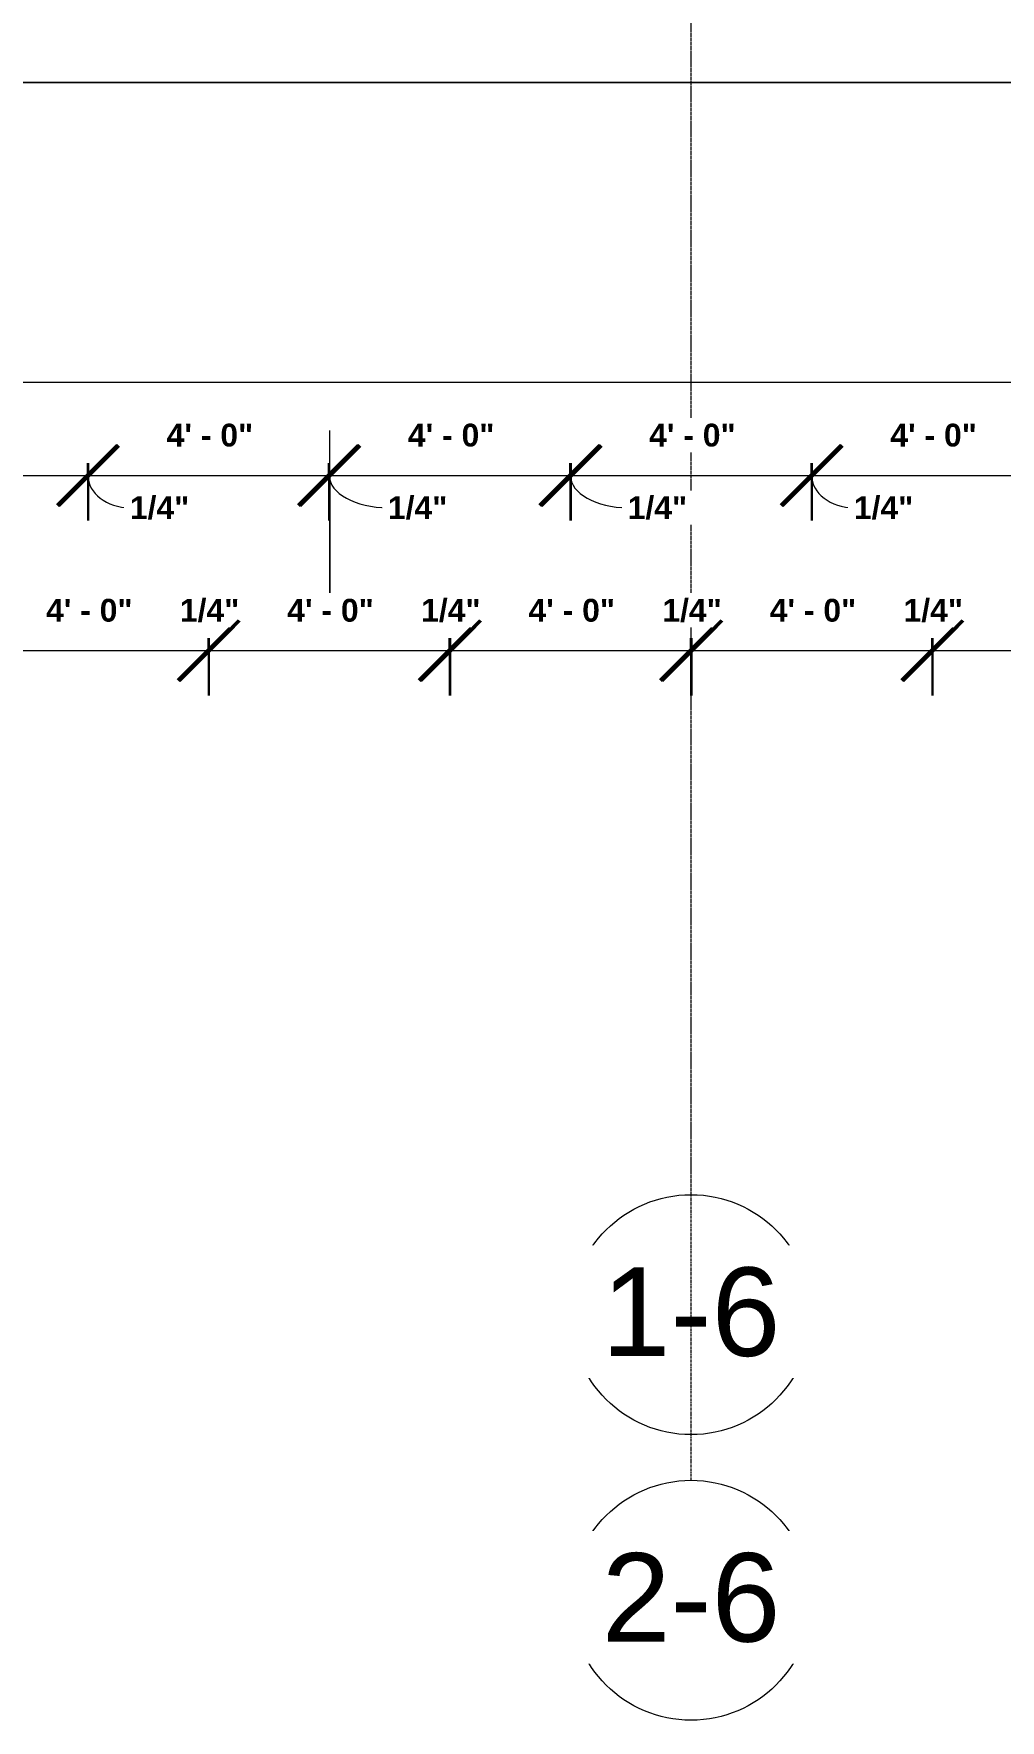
# Model space of a CAD drawing. Header units: inches. Extents: x 23906 to 26777, y -23220 to -20467.
# Drawn here: x 24691.4 to 24884.7, y -23219.7 to -22882.3 of the extents above; entities that cross this region are included whole.
import ezdxf

# ---------------------------------------------------------------- set-up
doc = ezdxf.new("R2010")
doc.units = ezdxf.units.IN
doc.header["$MEASUREMENT"] = 0
doc.linetypes.add('Grid Line 1_2_', pattern=[0.875, 0.5, -0.125, 0.125, -0.125])
for name, color, linetype, lineweight in [('A-ANNO-DIMS', 211, 'Continuous', 9), ('A-ANNO-DIMS-96', 211, 'Continuous', 9), ('A-SITE-ROAD', 130, 'Continuous', 140), ('A-SITE-SWLK', 140, 'Continuous', 140), ('C-TOPO', 7, 'Continuous', 20), ('S-GRID', 1, 'Continuous', 9), ('S-GRID-IDEN', 1, 'Continuous', 9)]:
    doc.layers.add(name, color=color, linetype=linetype, lineweight=lineweight)
doc.styles.add('Arial', font='arial.ttf', dxfattribs={"height": 17.703593})
doc.styles.add('Arial_B_1', font='arialbd.ttf', dxfattribs={"height": 4.566403})
doc.dimstyles.new('OD_Dimension_2_2', dxfattribs={"dimscale": 12, "dimtxt": 4.5, "dimasz": 1, "dimexe": 0.75, "dimexo": 0.5, "dimgap": 0.375, "dimtad": 1, "dimdec": 4, "dimrnd": 0.0625, "dimzin": 3, "dimdsep": 46, "dimlunit": 4, "dimtxsty": 'Arial_B_1', "dimblk1": 'OBLIQUE', "dimblk2": 'OBLIQUE', "dimsah": 1, "dimcen": 0.09, "dimdle": 0.75, "dimazin": 0, "dimtfac": 1, "dimtdec": 4, "dimtix": 1, "dimtmove": 1, "dimatfit": 3, "dimfxl": 1, "dimtvp": 1, "dimtfill": 1, "dimfrac": 2, "dimtolj": 1, "dimtzin": 0, "dimlwd": 13, "dimlwe": 13, "dimarcsym": 2})
doc.dimstyles.new('OD_Dimension_2_3', dxfattribs={"dimscale": 12, "dimtxt": 4.5, "dimasz": 1, "dimexe": 0.75, "dimexo": 0.5, "dimgap": 0.375, "dimtad": 1, "dimdec": 4, "dimrnd": 0.0625, "dimzin": 3, "dimdsep": 46, "dimlunit": 4, "dimtxsty": 'Arial_B_1', "dimblk1": 'OBLIQUE', "dimblk2": 'OBLIQUE', "dimsah": 1, "dimcen": 0.09, "dimdle": 0.75, "dimazin": 0, "dimtfac": 1, "dimtdec": 4, "dimtix": 1, "dimtmove": 0, "dimatfit": 3, "dimfxl": 1, "dimtvp": 1, "dimtfill": 1, "dimfrac": 2, "dimtolj": 1, "dimtzin": 0, "dimlwd": 13, "dimlwe": 13, "dimarcsym": 2})

# ---------------------------------------------------------------- blocks, each defined once
blk = doc.blocks.new('Grid - Grid Head - Circle-14747-Enlarged First Floor Plan _East_')
at = {"layer": 'S-GRID-IDEN'}
blk.add_circle((0, 0), 0.25, dxfattribs=at)
blk = doc.blocks.new('DIMBLOCK110-Enlarged First Floor Plan _East_')
at = {"layer": 'A-ANNO-DIMS-96', "lineweight": 50}
for p, q in [((24654.14, -22970.65), (24660.14, -22964.65)), ((24702.14, -22970.65), (24708.14, -22964.65)), ((24654.14, -22970.65), (24648.14, -22976.65)), ((24702.14, -22970.65), (24696.14, -22976.65))]:
    blk.add_line(p, q, dxfattribs=at)
at = {"layer": 'A-ANNO-DIMS-96', "lineweight": 13}
for p, q in [((24654.14, -22968.16), (24654.14, -22979.65)), ((24654.14, -22970.65), (24654.14, -22968.16)), ((24702.14, -22968.16), (24702.14, -22979.65)), ((24702.14, -22970.65), (24702.14, -22968.16)), ((24654.14, -22970.65), (24702.14, -22970.65))]:
    blk.add_line(p, q, dxfattribs=at)
at = {"layer": 'A-ANNO-DIMS-96', "color": 0, "lineweight": 13, "insert": (24669.75, -22960.29), "char_height": 4.566, "width": 20.1429, "attachment_point": 1, "line_spacing_factor": 0.938532, "style": 'Arial_B_1', "bg_fill": 3, "box_fill_scale": 1.25, "bg_fill_color": 0, "bg_fill_transparency": 0}
blk.add_mtext('4\' - 0"', dxfattribs=at)
blk = doc.blocks.new('_Oblique')
at = {"color": 0, "linetype": 'ByBlock', "lineweight": -2}
blk.add_line((-0.5, -0.5), (0.5, 0.5), dxfattribs=at)
blk = doc.blocks.new('DIMBLOCK111-Enlarged First Floor Plan _East_')
at = {"layer": 'A-ANNO-DIMS-96', "lineweight": 50}
for p, q in [((24702.14, -22970.65), (24708.14, -22964.65)), ((24702.39, -22970.65), (24708.39, -22964.65)), ((24702.14, -22970.65), (24696.14, -22976.65)), ((24702.39, -22970.65), (24696.39, -22976.65))]:
    blk.add_line(p, q, dxfattribs=at)
at = {"layer": 'A-ANNO-DIMS-96', "lineweight": 13}
for p, q in [((24702.14, -22968.16), (24702.14, -22979.65)), ((24702.14, -22970.65), (24702.14, -22968.16)), ((24702.39, -22968.16), (24702.39, -22979.65)), ((24702.39, -22970.65), (24702.39, -22968.16)), ((24702.14, -22970.65), (24702.39, -22970.65))]:
    blk.add_line(p, q, dxfattribs=at)
blk.add_ellipse((24710.63, -22970.65), major_axis=(8.37, 0), ratio=0.769664, start_param=3.141593, end_param=4.712389, dxfattribs=at)
at = {"layer": 'A-ANNO-DIMS-96', "color": 0, "lineweight": 13, "insert": (24710.63, -22974.81), "char_height": 4.566, "width": 13.8, "attachment_point": 1, "line_spacing_factor": 0.938532, "style": 'Arial_B_1', "bg_fill": 3, "box_fill_scale": 1.25, "bg_fill_color": 0, "bg_fill_transparency": 0}
blk.add_mtext('1/4"', dxfattribs=at)
blk = doc.blocks.new('DIMBLOCK112-Enlarged First Floor Plan _East_')
at = {"layer": 'A-ANNO-DIMS-96', "lineweight": 50}
for p, q in [((24702.39, -22970.65), (24708.39, -22964.65)), ((24750.39, -22970.65), (24756.39, -22964.65)), ((24702.39, -22970.65), (24696.39, -22976.65)), ((24750.39, -22970.65), (24744.39, -22976.65))]:
    blk.add_line(p, q, dxfattribs=at)
at = {"layer": 'A-ANNO-DIMS-96', "lineweight": 13}
for p, q in [((24702.39, -22968.16), (24702.39, -22979.65)), ((24702.39, -22970.65), (24702.39, -22968.16)), ((24750.39, -22968.16), (24750.39, -22979.65)), ((24750.39, -22970.65), (24750.39, -22968.16)), ((24702.39, -22970.65), (24750.39, -22970.65))]:
    blk.add_line(p, q, dxfattribs=at)
at = {"layer": 'A-ANNO-DIMS-96', "color": 0, "lineweight": 13, "insert": (24718, -22960.29), "char_height": 4.566, "width": 20.1429, "attachment_point": 1, "line_spacing_factor": 0.938532, "style": 'Arial_B_1', "bg_fill": 3, "box_fill_scale": 1.25, "bg_fill_color": 0, "bg_fill_transparency": 0}
blk.add_mtext('4\' - 0"', dxfattribs=at)
blk = doc.blocks.new('DIMBLOCK113-Enlarged First Floor Plan _East_')
at = {"layer": 'A-ANNO-DIMS-96', "lineweight": 13}
for p, q in [((24750.64, -22998.63), (24750.64, -22961.65)), ((24750.39, -22968.16), (24750.39, -22979.65)), ((24750.39, -22970.65), (24750.39, -22968.16)), ((24750.39, -22970.65), (24750.64, -22970.65)), ((24750.64, -22970.65), (24750.64, -22998.63))]:
    blk.add_line(p, q, dxfattribs=at)
at = {"layer": 'A-ANNO-DIMS-96', "lineweight": 50}
for p, q in [((24750.39, -22970.65), (24756.39, -22964.65)), ((24750.64, -22970.65), (24756.64, -22964.65)), ((24750.39, -22970.65), (24744.39, -22976.65)), ((24750.64, -22970.65), (24744.64, -22976.65))]:
    blk.add_line(p, q, dxfattribs=at)
at = {"layer": 'A-ANNO-DIMS-96', "lineweight": 13}
blk.add_ellipse((24762.25, -22970.65), major_axis=(11.73, 0), ratio=0.549054, start_param=3.141593, end_param=4.712389, dxfattribs=at)
at = {"layer": 'A-ANNO-DIMS-96', "color": 0, "lineweight": 13, "insert": (24762.25, -22974.81), "char_height": 4.566, "width": 13.8, "attachment_point": 1, "line_spacing_factor": 0.938532, "style": 'Arial_B_1', "bg_fill": 3, "box_fill_scale": 1.25, "bg_fill_color": 0, "bg_fill_transparency": 0}
blk.add_mtext('1/4"', dxfattribs=at)
blk = doc.blocks.new('DIMBLOCK114-Enlarged First Floor Plan _East_')
at = {"layer": 'A-ANNO-DIMS-96', "lineweight": 13}
for p, q in [((24750.64, -22998.63), (24750.64, -22961.65)), ((24798.64, -22968.16), (24798.64, -22979.65)), ((24798.64, -22970.65), (24798.64, -22968.16)), ((24750.64, -22970.65), (24798.64, -22970.65)), ((24750.64, -22970.65), (24750.64, -22998.63))]:
    blk.add_line(p, q, dxfattribs=at)
at = {"layer": 'A-ANNO-DIMS-96', "lineweight": 50}
for p, q in [((24750.64, -22970.65), (24756.64, -22964.65)), ((24798.64, -22970.65), (24804.64, -22964.65)), ((24750.64, -22970.65), (24744.64, -22976.65)), ((24798.64, -22970.65), (24792.64, -22976.65))]:
    blk.add_line(p, q, dxfattribs=at)
at = {"layer": 'A-ANNO-DIMS-96', "color": 0, "lineweight": 13, "insert": (24766.25, -22960.29), "char_height": 4.566, "width": 20.1429, "attachment_point": 1, "line_spacing_factor": 0.938532, "style": 'Arial_B_1', "bg_fill": 3, "box_fill_scale": 1.25, "bg_fill_color": 0, "bg_fill_transparency": 0}
blk.add_mtext('4\' - 0"', dxfattribs=at)
blk = doc.blocks.new('DIMBLOCK115-Enlarged First Floor Plan _East_')
at = {"layer": 'A-ANNO-DIMS-96', "lineweight": 50}
for p, q in [((24798.64, -22970.65), (24804.64, -22964.65)), ((24798.89, -22970.65), (24804.89, -22964.65)), ((24798.64, -22970.65), (24792.64, -22976.65)), ((24798.89, -22970.65), (24792.89, -22976.65))]:
    blk.add_line(p, q, dxfattribs=at)
at = {"layer": 'A-ANNO-DIMS-96', "lineweight": 13}
for p, q in [((24798.64, -22968.16), (24798.64, -22979.65)), ((24798.64, -22970.65), (24798.64, -22968.16)), ((24798.89, -22968.16), (24798.89, -22979.65)), ((24798.89, -22970.65), (24798.89, -22968.16)), ((24798.64, -22970.65), (24798.89, -22970.65))]:
    blk.add_line(p, q, dxfattribs=at)
blk.add_ellipse((24810.21, -22970.65), major_axis=(11.45, 0), ratio=0.562762, start_param=3.141593, end_param=4.712389, dxfattribs=at)
at = {"layer": 'A-ANNO-DIMS-96', "color": 0, "lineweight": 13, "insert": (24810.21, -22974.81), "char_height": 4.566, "width": 13.8, "attachment_point": 1, "line_spacing_factor": 0.938532, "style": 'Arial_B_1', "bg_fill": 3, "box_fill_scale": 1.25, "bg_fill_color": 0, "bg_fill_transparency": 0}
blk.add_mtext('1/4"', dxfattribs=at)
blk = doc.blocks.new('DIMBLOCK116-Enlarged First Floor Plan _East_')
at = {"layer": 'A-ANNO-DIMS-96', "lineweight": 50}
for p, q in [((24798.89, -22970.65), (24804.89, -22964.65)), ((24846.89, -22970.65), (24852.89, -22964.65)), ((24798.89, -22970.65), (24792.89, -22976.65)), ((24846.89, -22970.65), (24840.89, -22976.65))]:
    blk.add_line(p, q, dxfattribs=at)
at = {"layer": 'A-ANNO-DIMS-96', "lineweight": 13}
for p, q in [((24798.89, -22968.16), (24798.89, -22979.65)), ((24798.89, -22970.65), (24798.89, -22968.16)), ((24846.89, -22968.16), (24846.89, -22979.65)), ((24846.89, -22970.65), (24846.89, -22968.16)), ((24798.89, -22970.65), (24846.89, -22970.65))]:
    blk.add_line(p, q, dxfattribs=at)
at = {"layer": 'A-ANNO-DIMS-96', "color": 0, "lineweight": 13, "insert": (24814.5, -22960.29), "char_height": 4.566, "width": 20.1429, "attachment_point": 1, "line_spacing_factor": 0.938532, "style": 'Arial_B_1', "bg_fill": 3, "box_fill_scale": 1.25, "bg_fill_color": 0, "bg_fill_transparency": 0}
blk.add_mtext('4\' - 0"', dxfattribs=at)
blk = doc.blocks.new('DIMBLOCK117-Enlarged First Floor Plan _East_')
at = {"layer": 'A-ANNO-DIMS-96', "lineweight": 50}
for p, q in [((24846.89, -22970.65), (24852.89, -22964.65)), ((24847.14, -22970.65), (24853.14, -22964.65)), ((24846.89, -22970.65), (24840.89, -22976.65)), ((24847.14, -22970.65), (24841.14, -22976.65))]:
    blk.add_line(p, q, dxfattribs=at)
at = {"layer": 'A-ANNO-DIMS-96', "lineweight": 13}
for p, q in [((24846.89, -22968.16), (24846.89, -22979.65)), ((24846.89, -22970.65), (24846.89, -22968.16)), ((24847.14, -22968.16), (24847.14, -22979.65)), ((24847.14, -22970.65), (24847.14, -22968.16)), ((24846.89, -22970.65), (24847.14, -22970.65))]:
    blk.add_line(p, q, dxfattribs=at)
blk.add_ellipse((24855.45, -22970.65), major_axis=(8.43, 0), ratio=0.763814, start_param=3.141593, end_param=4.712389, dxfattribs=at)
at = {"layer": 'A-ANNO-DIMS-96', "color": 0, "lineweight": 13, "insert": (24855.45, -22974.81), "char_height": 4.566, "width": 13.8, "attachment_point": 1, "line_spacing_factor": 0.938532, "style": 'Arial_B_1', "bg_fill": 3, "box_fill_scale": 1.25, "bg_fill_color": 0, "bg_fill_transparency": 0}
blk.add_mtext('1/4"', dxfattribs=at)
blk = doc.blocks.new('DIMBLOCK118-Enlarged First Floor Plan _East_')
at = {"layer": 'A-ANNO-DIMS-96', "lineweight": 50}
for p, q in [((24847.14, -22970.65), (24853.14, -22964.65)), ((24895.14, -22970.65), (24901.14, -22964.65)), ((24847.14, -22970.65), (24841.14, -22976.65)), ((24895.14, -22970.65), (24889.14, -22976.65))]:
    blk.add_line(p, q, dxfattribs=at)
at = {"layer": 'A-ANNO-DIMS-96', "lineweight": 13}
for p, q in [((24847.14, -22968.16), (24847.14, -22979.65)), ((24847.14, -22970.65), (24847.14, -22968.16)), ((24895.14, -22968.16), (24895.14, -22979.65)), ((24895.14, -22970.65), (24895.14, -22968.16)), ((24847.14, -22970.65), (24895.14, -22970.65))]:
    blk.add_line(p, q, dxfattribs=at)
at = {"layer": 'A-ANNO-DIMS-96', "color": 0, "lineweight": 13, "insert": (24862.75, -22960.29), "char_height": 4.566, "width": 20.1429, "attachment_point": 1, "line_spacing_factor": 0.938532, "style": 'Arial_B_1', "bg_fill": 3, "box_fill_scale": 1.25, "bg_fill_color": 0, "bg_fill_transparency": 0}
blk.add_mtext('4\' - 0"', dxfattribs=at)
blk = doc.blocks.new('DIMBLOCK208-Enlarged First Floor Plan _East_')
at = {"layer": 'A-ANNO-DIMS-96', "lineweight": 50}
for p, q in [((24678.27, -23005.69), (24684.27, -22999.69)), ((24726.27, -23005.69), (24732.27, -22999.69)), ((24678.27, -23005.69), (24672.27, -23011.69)), ((24726.27, -23005.69), (24720.27, -23011.69))]:
    blk.add_line(p, q, dxfattribs=at)
at = {"layer": 'A-ANNO-DIMS-96', "lineweight": 13}
for p, q in [((24678.27, -23003.2), (24678.27, -23014.69)), ((24678.27, -23005.69), (24678.27, -23003.2)), ((24726.27, -23003.2), (24726.27, -23014.69)), ((24726.27, -23005.69), (24726.27, -23003.2)), ((24678.27, -23005.69), (24726.27, -23005.69))]:
    blk.add_line(p, q, dxfattribs=at)
at = {"layer": 'A-ANNO-DIMS-96', "color": 0, "lineweight": 13, "insert": (24693.87, -22995.33), "char_height": 4.566, "width": 20.1429, "attachment_point": 1, "line_spacing_factor": 0.938532, "style": 'Arial_B_1', "bg_fill": 3, "box_fill_scale": 1.25, "bg_fill_color": 0, "bg_fill_transparency": 0}
blk.add_mtext('4\' - 0"', dxfattribs=at)
blk = doc.blocks.new('DIMBLOCK209-Enlarged First Floor Plan _East_')
at = {"layer": 'A-ANNO-DIMS-96', "lineweight": 50}
for p, q in [((24726.27, -23005.69), (24732.27, -22999.69)), ((24726.52, -23005.69), (24732.52, -22999.69)), ((24726.27, -23005.69), (24720.27, -23011.69)), ((24726.52, -23005.69), (24720.52, -23011.69))]:
    blk.add_line(p, q, dxfattribs=at)
at = {"layer": 'A-ANNO-DIMS-96', "lineweight": 13}
for p, q in [((24726.27, -23003.2), (24726.27, -23014.69)), ((24726.27, -23005.69), (24726.27, -23003.2)), ((24726.52, -23003.2), (24726.52, -23014.69)), ((24726.52, -23005.69), (24726.52, -23003.2)), ((24726.27, -23005.69), (24726.52, -23005.69))]:
    blk.add_line(p, q, dxfattribs=at)
at = {"layer": 'A-ANNO-DIMS-96', "color": 0, "lineweight": 13, "insert": (24720.64, -22995.33), "char_height": 4.566, "width": 13.8, "attachment_point": 1, "line_spacing_factor": 0.938532, "style": 'Arial_B_1', "bg_fill": 3, "box_fill_scale": 1.25, "bg_fill_color": 0, "bg_fill_transparency": 0}
blk.add_mtext('1/4"', dxfattribs=at)
blk = doc.blocks.new('DIMBLOCK210-Enlarged First Floor Plan _East_')
at = {"layer": 'A-ANNO-DIMS-96', "lineweight": 50}
for p, q in [((24726.52, -23005.69), (24732.52, -22999.69)), ((24774.52, -23005.69), (24780.52, -22999.69)), ((24726.52, -23005.69), (24720.52, -23011.69)), ((24774.52, -23005.69), (24768.52, -23011.69))]:
    blk.add_line(p, q, dxfattribs=at)
at = {"layer": 'A-ANNO-DIMS-96', "lineweight": 13}
for p, q in [((24726.52, -23003.2), (24726.52, -23014.69)), ((24726.52, -23005.69), (24726.52, -23003.2)), ((24774.52, -23003.2), (24774.52, -23014.69)), ((24774.52, -23005.69), (24774.52, -23003.2)), ((24726.52, -23005.69), (24774.52, -23005.69))]:
    blk.add_line(p, q, dxfattribs=at)
at = {"layer": 'A-ANNO-DIMS-96', "color": 0, "lineweight": 13, "insert": (24742.12, -22995.33), "char_height": 4.566, "width": 20.1429, "attachment_point": 1, "line_spacing_factor": 0.938532, "style": 'Arial_B_1', "bg_fill": 3, "box_fill_scale": 1.25, "bg_fill_color": 0, "bg_fill_transparency": 0}
blk.add_mtext('4\' - 0"', dxfattribs=at)
blk = doc.blocks.new('DIMBLOCK211-Enlarged First Floor Plan _East_')
at = {"layer": 'A-ANNO-DIMS-96', "lineweight": 50}
for p, q in [((24774.52, -23005.69), (24780.52, -22999.69)), ((24774.77, -23005.69), (24780.77, -22999.69)), ((24774.52, -23005.69), (24768.52, -23011.69)), ((24774.77, -23005.69), (24768.77, -23011.69))]:
    blk.add_line(p, q, dxfattribs=at)
at = {"layer": 'A-ANNO-DIMS-96', "lineweight": 13}
for p, q in [((24774.52, -23003.2), (24774.52, -23014.69)), ((24774.52, -23005.69), (24774.52, -23003.2)), ((24774.77, -23003.2), (24774.77, -23014.69)), ((24774.77, -23005.69), (24774.77, -23003.2)), ((24774.52, -23005.69), (24774.77, -23005.69))]:
    blk.add_line(p, q, dxfattribs=at)
at = {"layer": 'A-ANNO-DIMS-96', "color": 0, "lineweight": 13, "insert": (24768.89, -22995.33), "char_height": 4.566, "width": 13.8, "attachment_point": 1, "line_spacing_factor": 0.938532, "style": 'Arial_B_1', "bg_fill": 3, "box_fill_scale": 1.25, "bg_fill_color": 0, "bg_fill_transparency": 0}
blk.add_mtext('1/4"', dxfattribs=at)
blk = doc.blocks.new('DIMBLOCK212-Enlarged First Floor Plan _East_')
at = {"layer": 'A-ANNO-DIMS-96', "lineweight": 50}
for p, q in [((24774.77, -23005.69), (24780.77, -22999.69)), ((24822.77, -23005.69), (24828.77, -22999.69)), ((24774.77, -23005.69), (24768.77, -23011.69)), ((24822.77, -23005.69), (24816.77, -23011.69))]:
    blk.add_line(p, q, dxfattribs=at)
at = {"layer": 'A-ANNO-DIMS-96', "lineweight": 13}
for p, q in [((24774.77, -23003.2), (24774.77, -23014.69)), ((24774.77, -23005.69), (24774.77, -23003.2)), ((24822.77, -23003.2), (24822.77, -23014.69)), ((24822.77, -23005.69), (24822.77, -23003.2)), ((24774.77, -23005.69), (24822.77, -23005.69))]:
    blk.add_line(p, q, dxfattribs=at)
at = {"layer": 'A-ANNO-DIMS-96', "color": 0, "lineweight": 13, "insert": (24790.37, -22995.33), "char_height": 4.566, "width": 20.1429, "attachment_point": 1, "line_spacing_factor": 0.938532, "style": 'Arial_B_1', "bg_fill": 3, "box_fill_scale": 1.25, "bg_fill_color": 0, "bg_fill_transparency": 0}
blk.add_mtext('4\' - 0"', dxfattribs=at)
blk = doc.blocks.new('DIMBLOCK213-Enlarged First Floor Plan _East_')
at = {"layer": 'A-ANNO-DIMS-96', "lineweight": 50}
for p, q in [((24822.77, -23005.69), (24828.77, -22999.69)), ((24823.02, -23005.69), (24829.02, -22999.69)), ((24822.77, -23005.69), (24816.77, -23011.69)), ((24823.02, -23005.69), (24817.02, -23011.69))]:
    blk.add_line(p, q, dxfattribs=at)
at = {"layer": 'A-ANNO-DIMS-96', "lineweight": 13}
for p, q in [((24822.77, -23003.2), (24822.77, -23014.69)), ((24822.77, -23005.69), (24822.77, -23003.2)), ((24823.02, -23003.2), (24823.02, -23014.69)), ((24823.02, -23005.69), (24823.02, -23003.2)), ((24822.77, -23005.69), (24823.02, -23005.69))]:
    blk.add_line(p, q, dxfattribs=at)
at = {"layer": 'A-ANNO-DIMS-96', "color": 0, "lineweight": 13, "insert": (24817.14, -22995.33), "char_height": 4.566, "width": 13.8, "attachment_point": 1, "line_spacing_factor": 0.938532, "style": 'Arial_B_1', "bg_fill": 3, "box_fill_scale": 1.25, "bg_fill_color": 0, "bg_fill_transparency": 0}
blk.add_mtext('1/4"', dxfattribs=at)
blk = doc.blocks.new('DIMBLOCK214-Enlarged First Floor Plan _East_')
at = {"layer": 'A-ANNO-DIMS-96', "lineweight": 50}
for p, q in [((24823.02, -23005.69), (24829.02, -22999.69)), ((24871.02, -23005.69), (24877.02, -22999.69)), ((24823.02, -23005.69), (24817.02, -23011.69)), ((24871.02, -23005.69), (24865.02, -23011.69))]:
    blk.add_line(p, q, dxfattribs=at)
at = {"layer": 'A-ANNO-DIMS-96', "lineweight": 13}
for p, q in [((24823.02, -23003.2), (24823.02, -23014.69)), ((24823.02, -23005.69), (24823.02, -23003.2)), ((24871.02, -23003.2), (24871.02, -23014.69)), ((24871.02, -23005.69), (24871.02, -23003.2)), ((24823.02, -23005.69), (24871.02, -23005.69))]:
    blk.add_line(p, q, dxfattribs=at)
at = {"layer": 'A-ANNO-DIMS-96', "color": 0, "lineweight": 13, "insert": (24838.62, -22995.33), "char_height": 4.566, "width": 20.1429, "attachment_point": 1, "line_spacing_factor": 0.938532, "style": 'Arial_B_1', "bg_fill": 3, "box_fill_scale": 1.25, "bg_fill_color": 0, "bg_fill_transparency": 0}
blk.add_mtext('4\' - 0"', dxfattribs=at)
blk = doc.blocks.new('DIMBLOCK215-Enlarged First Floor Plan _East_')
at = {"layer": 'A-ANNO-DIMS-96', "lineweight": 50}
for p, q in [((24871.02, -23005.69), (24877.02, -22999.69)), ((24871.27, -23005.69), (24877.27, -22999.69)), ((24871.02, -23005.69), (24865.02, -23011.69)), ((24871.27, -23005.69), (24865.27, -23011.69))]:
    blk.add_line(p, q, dxfattribs=at)
at = {"layer": 'A-ANNO-DIMS-96', "lineweight": 13}
for p, q in [((24871.02, -23003.2), (24871.02, -23014.69)), ((24871.02, -23005.69), (24871.02, -23003.2)), ((24871.27, -23003.2), (24871.27, -23014.69)), ((24871.27, -23005.69), (24871.27, -23003.2)), ((24871.02, -23005.69), (24871.27, -23005.69))]:
    blk.add_line(p, q, dxfattribs=at)
at = {"layer": 'A-ANNO-DIMS-96', "color": 0, "lineweight": 13, "insert": (24865.39, -22995.33), "char_height": 4.566, "width": 13.8, "attachment_point": 1, "line_spacing_factor": 0.938532, "style": 'Arial_B_1', "bg_fill": 3, "box_fill_scale": 1.25, "bg_fill_color": 0, "bg_fill_transparency": 0}
blk.add_mtext('1/4"', dxfattribs=at)
blk = doc.blocks.new('DIMBLOCK216-Enlarged First Floor Plan _East_')
at = {"layer": 'A-ANNO-DIMS-96', "lineweight": 50}
for p, q in [((24871.27, -23005.69), (24877.27, -22999.69)), ((24919.27, -23005.69), (24925.27, -22999.69)), ((24871.27, -23005.69), (24865.27, -23011.69)), ((24919.27, -23005.69), (24913.27, -23011.69))]:
    blk.add_line(p, q, dxfattribs=at)
at = {"layer": 'A-ANNO-DIMS-96', "lineweight": 13}
for p, q in [((24871.27, -23003.2), (24871.27, -23014.69)), ((24871.27, -23005.69), (24871.27, -23003.2)), ((24919.27, -23003.2), (24919.27, -23014.69)), ((24919.27, -23005.69), (24919.27, -23003.2)), ((24871.27, -23005.69), (24919.27, -23005.69))]:
    blk.add_line(p, q, dxfattribs=at)
at = {"layer": 'A-ANNO-DIMS-96', "color": 0, "lineweight": 13, "insert": (24886.87, -22995.33), "char_height": 4.566, "width": 20.1429, "attachment_point": 1, "line_spacing_factor": 0.938532, "style": 'Arial_B_1', "bg_fill": 3, "box_fill_scale": 1.25, "bg_fill_color": 0, "bg_fill_transparency": 0}
blk.add_mtext('4\' - 0"', dxfattribs=at)

msp = doc.modelspace()

# ---------------------------------------------------------------- linework, layer by layer
at = {"layer": 'A-SITE-ROAD', "color": 43, "lineweight": 13}
msp.add_line((26158.89344, -22952.06748), (24207.10448, -22952.06748), dxfattribs=at)
at = {"layer": 'A-SITE-SWLK', "color": 43, "lineweight": 13}
msp.add_line((24244.01523, -22892.06748), (25981.01523, -22892.06748), dxfattribs=at)
at = {"layer": 'C-TOPO', "color": 43, "lineweight": 13}
for p, q in [((24244.01514, -22892.06689), (25981.0166, -22892.06689)), ((25981.0166, -22892.06689), (24244.01514, -22892.06689)), ((26363.89648, -22952.06689), (24207.10448, -22952.06689)), ((26284.88965, -22952.06689), (24207.10448, -22952.06689))]:
    msp.add_line(p, q, dxfattribs=at)
at = {"layer": 'S-GRID', "linetype": 'Grid Line 1_2_'}
msp.add_line((24822.89023, -23114.51771), (24822.89023, -20749.66023), dxfattribs=at)

# ---------------------------------------------------------------- block references
at = {"layer": 'S-GRID-IDEN', "xscale": 95.99999999999994, "yscale": 95.99999999999994, "zscale": 95.99999999999994}
for p in [(24822.89023, -23138.51771), (24822.89023, -23195.65854)]:
    msp.add_blockref('Grid - Grid Head - Circle-14747-Enlarged First Floor Plan _East_', p, dxfattribs=at)

# ---------------------------------------------------------------- dimensions: what is measured, and where the dimension line sits
at = {"layer": 'A-ANNO-DIMS', "lineweight": 13}
for base, p1, p2, picture, middle in [((24702.14023, -22970.64582), (24654.14023, -22962.16053), (24702.14023, -22962.16053), 'DIMBLOCK110-Enlarged First Floor Plan _East_', (24678.14023, -22963.81433)), ((24726.26523, -23005.68557), (24678.26523, -22997.20029), (24726.26523, -22997.20029), 'DIMBLOCK208-Enlarged First Floor Plan _East_', (24702.26523, -22998.85409))]:
    dim = msp.add_linear_dim(base=base, p1=p1, p2=p2, dimstyle='OD_Dimension_2_3', override={"dimpost": '<>', "dimfxl": 48}, dxfattribs=at)
    dim.commit()
    dim.dimension.update_dxf_attribs({"geometry": picture, "text_midpoint": middle})

# ---------------------------------------------------------------- next in the draw order: texts
at = {"layer": 'S-GRID-IDEN', "char_height": 17.703593, "width": 42.552, "attachment_point": 2, "line_spacing_factor": 0.938532, "style": 'Arial', "bg_fill": 3, "box_fill_scale": 1.25, "bg_fill_color": 0, "bg_fill_transparency": 0}
for s, insert in [('1-6', (24822.88561, -23129.08084)), ('2-6', (24822.88561, -23186.22167))]:
    msp.add_mtext(s, dxfattribs=dict(at, insert=insert))

# ---------------------------------------------------------------- next in the draw order: dimensions: what is measured, and where the dimension line sits
at = {"layer": 'A-ANNO-DIMS', "lineweight": 13}
dim = msp.add_linear_dim(base=(24702.39023, -22970.64582), p1=(24702.14023, -22962.16053), p2=(24702.39023, -22962.16053), dimstyle='OD_Dimension_2_2', override={"dimpost": '<>', "dimfxl": 0.25}, dxfattribs=at)
dim.commit()
dim.dimension.update_dxf_attribs({"geometry": 'DIMBLOCK111-Enlarged First Floor Plan _East_', "text_midpoint": (24717.53495, -22977.85127), "dimtype": 160})
dim = msp.add_linear_dim(base=(24726.51523, -23005.68557), p1=(24726.26523, -22997.20029), p2=(24726.51523, -22997.20029), dimstyle='OD_Dimension_2_3', override={"dimpost": '<>', "dimfxl": 0.25}, dxfattribs=at)
dim.commit()
dim.dimension.update_dxf_attribs({"geometry": 'DIMBLOCK209-Enlarged First Floor Plan _East_', "text_midpoint": (24726.39023, -22998.8245)})

# ---------------------------------------------------------------- next in the draw order: linework, layer by layer
at = {"layer": 'S-GRID', "linetype": 'Grid Line 1_2_'}
msp.add_line((24822.89023, -23171.65854), (24822.89023, -20902.42781), dxfattribs=at)

# ---------------------------------------------------------------- next in the draw order: dimensions: what is measured, and where the dimension line sits
at = {"layer": 'A-ANNO-DIMS', "lineweight": 13}
dim = msp.add_linear_dim(base=(24750.39023, -22970.64582), p1=(24702.39023, -22962.16053), p2=(24750.39023, -22962.16053), dimstyle='OD_Dimension_2_3', override={"dimpost": '<>', "dimfxl": 48}, dxfattribs=at)
dim.commit()
dim.dimension.update_dxf_attribs({"geometry": 'DIMBLOCK112-Enlarged First Floor Plan _East_', "text_midpoint": (24726.39023, -22963.81433)})

# ---------------------------------------------------------------- next in the draw order: dimensions: what is measured, and where the dimension line sits
dim = msp.add_linear_dim(base=(24750.64023, -22970.64582), p1=(24750.39023, -22962.16053), p2=(24750.64023, -22992.62731), dimstyle='OD_Dimension_2_2', override={"dimpost": '<>', "dimfxl": 30.467799}, dxfattribs=at)
dim.commit()
dim.dimension.update_dxf_attribs({"geometry": 'DIMBLOCK113-Enlarged First Floor Plan _East_', "text_midpoint": (24769.14792, -22977.85127), "dimtype": 160})

# ---------------------------------------------------------------- next in the draw order: dimensions: what is measured, and where the dimension line sits
dim = msp.add_linear_dim(base=(24798.64023, -22970.64582), p1=(24750.64023, -22992.62731), p2=(24798.64023, -22962.16053), dimstyle='OD_Dimension_2_3', override={"dimpost": '<>', "dimfxl": 56.852654}, dxfattribs=at)
dim.commit()
dim.dimension.update_dxf_attribs({"geometry": 'DIMBLOCK114-Enlarged First Floor Plan _East_', "text_midpoint": (24774.64023, -22963.81433)})

# ---------------------------------------------------------------- next in the draw order: dimensions: what is measured, and where the dimension line sits
dim = msp.add_linear_dim(base=(24798.89023, -22970.64582), p1=(24798.64023, -22962.16053), p2=(24798.89023, -22962.16053), dimstyle='OD_Dimension_2_2', override={"dimpost": '<>', "dimfxl": 0.25}, dxfattribs=at)
dim.commit()
dim.dimension.update_dxf_attribs({"geometry": 'DIMBLOCK115-Enlarged First Floor Plan _East_', "text_midpoint": (24817.11213, -22977.85127), "dimtype": 160})
dim = msp.add_linear_dim(base=(24774.51523, -23005.68557), p1=(24726.51523, -22997.20029), p2=(24774.51523, -22997.20029), dimstyle='OD_Dimension_2_3', override={"dimpost": '<>', "dimfxl": 48}, dxfattribs=at)
dim.commit()
dim.dimension.update_dxf_attribs({"geometry": 'DIMBLOCK210-Enlarged First Floor Plan _East_', "text_midpoint": (24750.51523, -22998.85409)})

# ---------------------------------------------------------------- next in the draw order: dimensions: what is measured, and where the dimension line sits
for base, p1, p2, override, picture, middle in [((24846.89023, -22970.64582), (24798.89023, -22962.16053), (24846.89023, -22962.16053), {"dimpost": '<>', "dimfxl": 48}, 'DIMBLOCK116-Enlarged First Floor Plan _East_', (24822.89023, -22963.81433)), ((24774.76523, -23005.68557), (24774.51523, -22997.20029), (24774.76523, -22997.20029), {"dimpost": '<>', "dimfxl": 0.25}, 'DIMBLOCK211-Enlarged First Floor Plan _East_', (24774.64023, -22998.8245))]:
    dim = msp.add_linear_dim(base=base, p1=p1, p2=p2, dimstyle='OD_Dimension_2_3', override=override, dxfattribs=at)
    dim.commit()
    dim.dimension.update_dxf_attribs({"geometry": picture, "text_midpoint": middle})

# ---------------------------------------------------------------- next in the draw order: dimensions: what is measured, and where the dimension line sits
dim = msp.add_linear_dim(base=(24847.14023, -22970.64582), p1=(24846.89023, -22962.16053), p2=(24847.14023, -22962.16053), dimstyle='OD_Dimension_2_2', override={"dimpost": '<>', "dimfxl": 0.25}, dxfattribs=at)
dim.commit()
dim.dimension.update_dxf_attribs({"geometry": 'DIMBLOCK117-Enlarged First Floor Plan _East_', "text_midpoint": (24862.34906, -22977.85127), "dimtype": 160})
dim = msp.add_linear_dim(base=(24822.76523, -23005.68557), p1=(24774.76523, -22997.20029), p2=(24822.76523, -22997.20029), dimstyle='OD_Dimension_2_3', override={"dimpost": '<>', "dimfxl": 48}, dxfattribs=at)
dim.commit()
dim.dimension.update_dxf_attribs({"geometry": 'DIMBLOCK212-Enlarged First Floor Plan _East_', "text_midpoint": (24798.76523, -22998.85409)})

# ---------------------------------------------------------------- next in the draw order: dimensions: what is measured, and where the dimension line sits
for base, p1, p2, override, picture, middle in [((24895.14023, -22970.64582), (24847.14023, -22962.16053), (24895.14023, -22962.16053), {"dimpost": '<>', "dimfxl": 48}, 'DIMBLOCK118-Enlarged First Floor Plan _East_', (24871.14023, -22963.81433)), ((24823.01523, -23005.68557), (24822.76523, -22997.20029), (24823.01523, -22997.20029), {"dimpost": '<>', "dimfxl": 0.25}, 'DIMBLOCK213-Enlarged First Floor Plan _East_', (24822.89023, -22998.8245))]:
    dim = msp.add_linear_dim(base=base, p1=p1, p2=p2, dimstyle='OD_Dimension_2_3', override=override, dxfattribs=at)
    dim.commit()
    dim.dimension.update_dxf_attribs({"geometry": picture, "text_midpoint": middle})

# ---------------------------------------------------------------- next in the draw order: dimensions: what is measured, and where the dimension line sits
dim = msp.add_linear_dim(base=(24871.01523, -23005.68557), p1=(24823.01523, -22997.20029), p2=(24871.01523, -22997.20029), dimstyle='OD_Dimension_2_3', override={"dimpost": '<>', "dimfxl": 48}, dxfattribs=at)
dim.commit()
dim.dimension.update_dxf_attribs({"geometry": 'DIMBLOCK214-Enlarged First Floor Plan _East_', "text_midpoint": (24847.01523, -22998.85409)})

# ---------------------------------------------------------------- next in the draw order: dimensions: what is measured, and where the dimension line sits
dim = msp.add_linear_dim(base=(24871.26523, -23005.68557), p1=(24871.01523, -22997.20029), p2=(24871.26523, -22997.20029), dimstyle='OD_Dimension_2_3', override={"dimpost": '<>', "dimfxl": 0.25}, dxfattribs=at)
dim.commit()
dim.dimension.update_dxf_attribs({"geometry": 'DIMBLOCK215-Enlarged First Floor Plan _East_', "text_midpoint": (24871.14023, -22998.8245)})

# ---------------------------------------------------------------- next in the draw order: dimensions: what is measured, and where the dimension line sits
dim = msp.add_linear_dim(base=(24919.26523, -23005.68557), p1=(24871.26523, -22997.20029), p2=(24919.26523, -22997.20029), dimstyle='OD_Dimension_2_3', override={"dimpost": '<>', "dimfxl": 48}, dxfattribs=at)
dim.commit()
dim.dimension.update_dxf_attribs({"geometry": 'DIMBLOCK216-Enlarged First Floor Plan _East_', "text_midpoint": (24895.26523, -22998.85409)})

doc.saveas('drawing.dxf')
